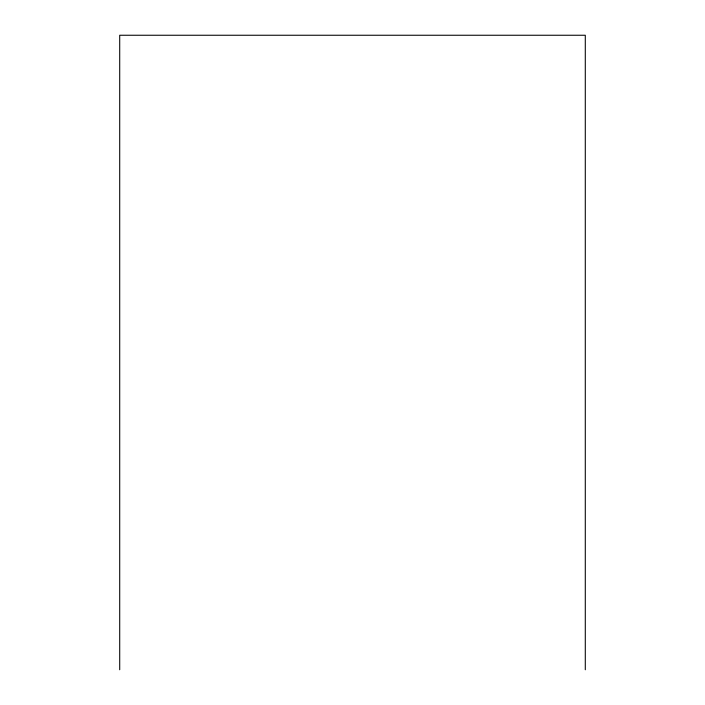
<?xml version="1.0" encoding="UTF-8"?>
<svg xmlns="http://www.w3.org/2000/svg" width="705" height="705" viewBox="0 0 705 705"><rect width="100%" height="100%" fill="white"/><g stroke="black" fill="none" stroke-linecap="round" stroke-linejoin="round"><path stroke-width="1.06" d="M585.291 669.75L585.291 35.25L119.709 35.25L119.709 669.75"/></g></svg>
